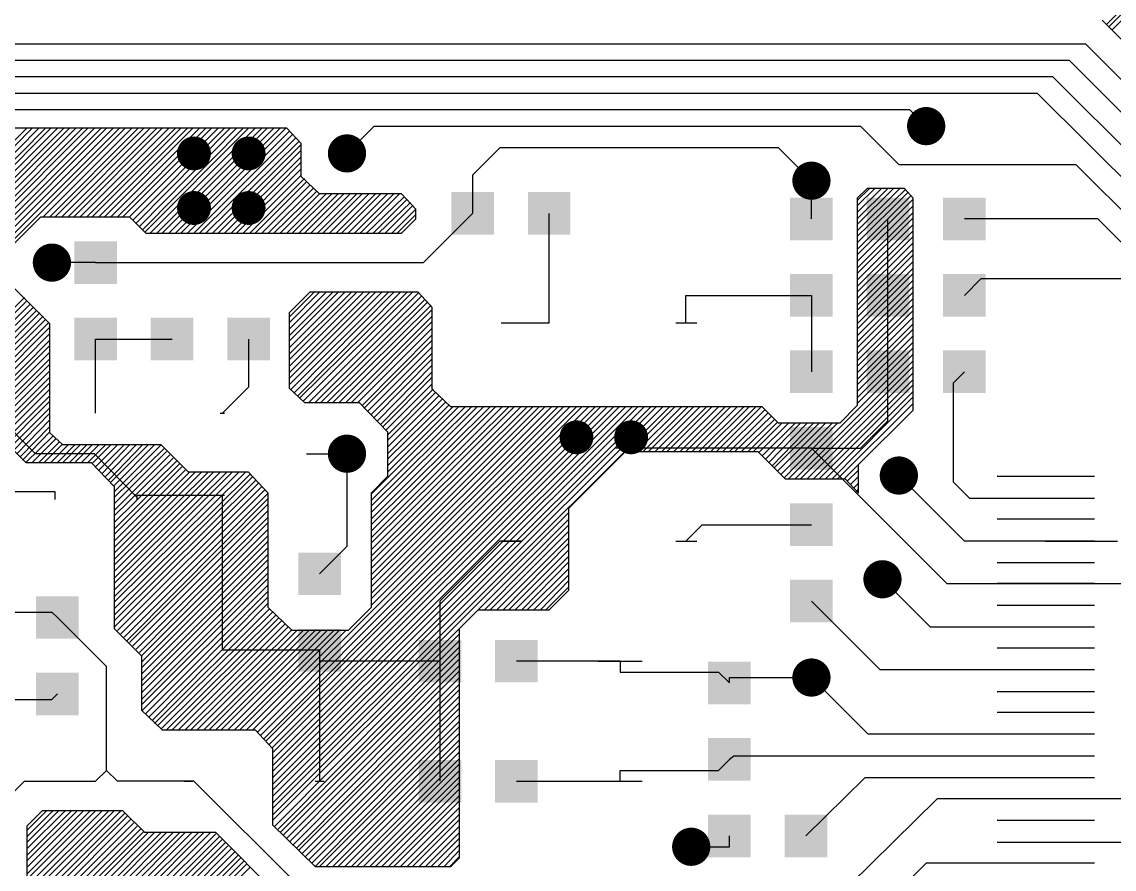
# Model space of a CAD drawing. Extents: x 295 to 953, y 10 to 290.
# Drawn here: x 549.38 to 591.27, y 149.52 to 182.04 of the extents above; entities that cross this region are included whole.
import ezdxf

# ---------------------------------------------------------------- set-up
doc = ezdxf.new("R2010")
doc.units = 0
doc.header["$LTSCALE"] = 5
doc.header["$MEASUREMENT"] = 0
doc.layers.get('0').update_dxf_attribs({"linetype": 'CONTINUOUS', "lineweight": 25})
doc.layers.add('ART01_PHO', color=7, linetype='CONTINUOUS')

msp = doc.modelspace()

# ---------------------------------------------------------------- linework, layer by layer
for points, const_width in [([(583.692, 178.04, 1), (584.426, 178.04, 1)], 0.733), ([(555.654, 176.992, 1), (556.304, 176.992, 1)], 0.65), ([(557.75, 176.992, 1), (558.399, 176.992, 1)], 0.65), ([(561.48, 176.992, 1), (562.213, 176.992, 1)], 0.733), ([(579.292, 175.945, 1), (580.025, 175.945, 1)], 0.733), ([(555.654, 174.897, 1), (556.304, 174.897, 1)], 0.65), ([(557.75, 174.897, 1), (558.399, 174.897, 1)], 0.65), ([(550.164, 172.801, 1), (550.898, 172.801, 1)], 0.733), ([(570.323, 166.096, 1), (570.972, 166.096, 1)], 0.65), ([(572.418, 166.096, 1), (573.068, 166.096, 1)], 0.65), ([(561.48, 165.467, 1), (562.213, 165.467, 1)], 0.733), ([(582.644, 164.629, 1), (583.378, 164.629, 1)], 0.733), ([(582.016, 160.648, 1), (582.749, 160.648, 1)], 0.733), ([(579.292, 156.876, 1), (580.025, 156.876, 1)], 0.733), ([(574.681, 150.38, 1), (575.415, 150.38, 1)], 0.733)]:
    msp.add_lwpolyline(points, format="xyb", close=True, dxfattribs=dict(const_width=const_width))
for points in [[(567.483, 175.505), (567.483, 173.87), (565.849, 175.505), (565.849, 173.87)], [(570.417, 175.505), (570.417, 173.87), (568.783, 175.505), (568.783, 173.87)], [(580.475, 175.295), (580.475, 173.661), (578.841, 175.295), (578.841, 173.661)], [(583.409, 175.295), (583.409, 173.661), (581.775, 175.295), (581.775, 173.661)], [(586.343, 175.295), (586.343, 173.661), (584.708, 175.295), (584.708, 173.661)], [(553.024, 173.619), (553.024, 171.984), (551.39, 173.619), (551.39, 171.984)], [(580.475, 172.361), (580.475, 170.727), (578.841, 172.361), (578.841, 170.727)], [(583.409, 172.361), (583.409, 170.727), (581.775, 172.361), (581.775, 170.727)], [(586.343, 172.361), (586.343, 170.727), (584.708, 172.361), (584.708, 170.727)], [(553.024, 170.685), (553.024, 169.051), (551.39, 170.685), (551.39, 169.051)], [(555.958, 170.685), (555.958, 169.051), (554.324, 170.685), (554.324, 169.051)], [(558.892, 170.685), (558.892, 169.051), (557.257, 170.685), (557.257, 169.051)], [(580.475, 169.428), (580.475, 167.793), (578.841, 169.428), (578.841, 167.793)], [(583.409, 169.428), (583.409, 167.793), (581.775, 169.428), (581.775, 167.793)], [(586.343, 169.428), (586.343, 167.793), (584.708, 169.428), (584.708, 167.793)], [(580.475, 166.494), (580.475, 164.86), (578.841, 166.494), (578.841, 164.86)], [(580.475, 163.56), (580.475, 161.926), (578.841, 163.56), (578.841, 161.926)], [(561.616, 161.674), (561.616, 160.04), (559.982, 161.674), (559.982, 160.04)], [(580.475, 160.627), (580.475, 158.992), (578.841, 160.627), (578.841, 158.992)], [(551.558, 159.998), (551.558, 158.363), (549.923, 159.998), (549.923, 158.363)], [(561.616, 158.741), (561.616, 157.106), (559.982, 158.741), (559.982, 157.106)], [(566.226, 158.322), (566.226, 156.687), (564.592, 158.322), (564.592, 156.687)], [(569.16, 158.322), (569.16, 156.687), (567.525, 158.322), (567.525, 156.687)], [(577.332, 157.483), (577.332, 155.849), (575.698, 157.483), (575.698, 155.849)], [(551.558, 157.064), (551.558, 155.43), (549.923, 157.064), (549.923, 155.43)], [(577.332, 154.55), (577.332, 152.915), (575.698, 154.55), (575.698, 152.915)], [(566.226, 153.711), (566.226, 152.077), (564.592, 153.711), (564.592, 152.077)], [(569.16, 153.711), (569.16, 152.077), (567.525, 153.711), (567.525, 152.077)], [(577.332, 151.616), (577.332, 149.981), (575.698, 151.616), (575.698, 149.981)], [(580.266, 151.616), (580.266, 149.981), (578.631, 151.616), (578.631, 149.981)]]:
    msp.add_solid(points)
at = {"layer": 'ART01_PHO', "color": 7}
for p, q in [((590.974, 181.938), (606.229, 197.235)), ((591.058, 181.854), (606.439, 197.235)), ((591.184, 181.728), (606.69, 197.235)), ((590.806, 182.105), (594.997, 177.914)), ((590.178, 181.183), (545.292, 181.183)), ((597.721, 173.64), (590.178, 181.183)), ((589.549, 180.555), (543.616, 180.555)), ((596.883, 173.221), (589.549, 180.555)), ((588.92, 179.926), (541.52, 179.926)), ((596.045, 172.801), (588.92, 179.926)), ((588.334, 179.298), (543.197, 179.298)), ((595.249, 172.382), (588.334, 179.298)), ((583.43, 178.669), (543.825, 178.669)), ((584.059, 178.04), (583.43, 178.669)), ((561.847, 176.992), (562.894, 178.04)), ((562.894, 178.04), (581.544, 178.04)), ((581.544, 178.04), (583.011, 176.573)), ((559.541, 177.956), (544.496, 177.956)), ((545.544, 173.933), (549.567, 177.956)), ((545.669, 173.807), (549.776, 177.956)), ((545.795, 173.682), (550.028, 177.956)), ((545.921, 173.556), (550.279, 177.956)), ((546.005, 173.472), (550.489, 177.956)), ((546.13, 173.346), (550.74, 177.956)), ((546.214, 173.179), (550.992, 177.956)), ((546.214, 172.969), (551.201, 177.956)), ((546.214, 172.718), (551.453, 177.956)), ((546.214, 172.466), (551.704, 177.956)), ((546.214, 172.257), (551.914, 177.956)), ((546.214, 172.005), (552.165, 177.956)), ((546.214, 171.754), (552.417, 177.956)), ((546.214, 171.544), (552.626, 177.956)), ((546.214, 171.293), (552.878, 177.956)), ((546.214, 171.083), (553.129, 177.956)), ((546.214, 170.832), (553.339, 177.956)), ((550.196, 174.562), (553.59, 177.956)), ((550.447, 174.562), (553.842, 177.956)), ((550.657, 174.562), (554.051, 177.956)), ((550.908, 174.562), (554.303, 177.956)), ((551.159, 174.562), (554.554, 177.956)), ((551.369, 174.562), (554.764, 177.956)), ((551.62, 174.562), (555.015, 177.956)), ((551.872, 174.562), (555.267, 177.956)), ((552.081, 174.562), (555.476, 177.956)), ((552.333, 174.562), (555.728, 177.956)), ((552.542, 174.562), (555.937, 177.956)), ((552.794, 174.562), (556.189, 177.956)), ((553.045, 174.562), (556.44, 177.956)), ((553.255, 174.562), (556.65, 177.956)), ((553.506, 174.562), (556.901, 177.956)), ((553.632, 174.436), (557.153, 177.956)), ((553.758, 174.31), (557.362, 177.956)), ((553.884, 174.184), (557.614, 177.956)), ((554.009, 174.059), (557.865, 177.956)), ((554.093, 173.975), (558.075, 177.956)), ((554.303, 173.933), (558.326, 177.956)), ((554.554, 173.933), (558.578, 177.956)), ((554.764, 173.933), (558.787, 177.956)), ((555.015, 173.933), (559.039, 177.956)), ((555.267, 173.933), (559.29, 177.956)), ((555.476, 173.933), (559.5, 177.956)), ((555.728, 173.933), (559.625, 177.831)), ((555.979, 173.933), (559.751, 177.705)), ((560.086, 177.37), (559.541, 177.956)), ((556.189, 173.933), (559.877, 177.579)), ((556.44, 173.933), (560.002, 177.453)), ((556.692, 173.933), (560.086, 177.328)), ((560.086, 176.112), (560.086, 177.37)), ((567.714, 177.202), (566.666, 176.154)), ((578.401, 177.202), (567.714, 177.202)), ((579.658, 175.945), (578.401, 177.202)), ((556.901, 173.933), (560.086, 177.118)), ((557.153, 173.933), (560.086, 176.867)), ((557.404, 173.933), (560.086, 176.657)), ((557.614, 173.933), (560.086, 176.406)), ((583.011, 176.573), (589.8, 176.573)), ((589.8, 176.573), (594.411, 171.963)), ((557.865, 173.933), (560.086, 176.154)), ((558.117, 173.933), (560.212, 176.029)), ((560.799, 175.442), (560.086, 176.112)), ((566.666, 176.154), (566.666, 174.687)), ((579.658, 174.478), (579.658, 175.945)), ((558.326, 173.933), (560.296, 175.903)), ((558.578, 173.933), (560.422, 175.777)), ((558.829, 173.933), (560.547, 175.651)), ((559.039, 173.933), (560.673, 175.526)), ((581.418, 175.19), (581.879, 175.651)), ((581.418, 174.981), (582.089, 175.651)), ((581.418, 174.729), (582.34, 175.651)), ((581.418, 174.478), (582.592, 175.651)), ((581.418, 174.268), (582.802, 175.651)), ((581.418, 174.017), (583.053, 175.651)), ((581.796, 175.651), (581.418, 175.274)), ((581.418, 173.807), (583.263, 175.609)), ((583.221, 175.651), (581.796, 175.651)), ((583.556, 175.274), (583.221, 175.651)), ((559.29, 173.933), (560.799, 175.442)), ((559.541, 173.933), (561.05, 175.442)), ((559.751, 173.933), (561.26, 175.442)), ((560.002, 173.933), (561.511, 175.442)), ((560.212, 173.933), (561.721, 175.442)), ((560.463, 173.933), (561.972, 175.442)), ((560.715, 173.933), (562.224, 175.442)), ((563.942, 175.442), (560.799, 175.442)), ((560.924, 173.933), (562.433, 175.442)), ((561.176, 173.933), (562.685, 175.442)), ((561.427, 173.933), (562.936, 175.442)), ((561.637, 173.933), (563.146, 175.442)), ((561.888, 173.933), (563.397, 175.442)), ((562.14, 173.933), (563.649, 175.442)), ((562.349, 173.933), (563.858, 175.442)), ((562.601, 173.933), (564.026, 175.316)), ((562.852, 173.933), (564.152, 175.232)), ((563.062, 173.933), (564.277, 175.106)), ((564.487, 174.855), (563.942, 175.442)), ((581.418, 173.556), (583.346, 175.484)), ((581.418, 173.304), (583.472, 175.358)), ((581.418, 175.274), (581.418, 167.311)), ((581.418, 173.095), (583.556, 175.232)), ((583.556, 167.144), (583.556, 175.274)), ((563.313, 173.933), (564.361, 174.981)), ((563.565, 173.933), (564.487, 174.855)), ((564.487, 174.478), (564.487, 174.855)), ((564.78, 172.801), (566.666, 174.687)), ((569.6, 170.496), (569.6, 174.687)), ((581.418, 172.843), (583.556, 174.981)), ((581.418, 172.592), (583.556, 174.729)), ((548.98, 173.43), (550.112, 174.562)), ((550.112, 174.562), (553.506, 174.562)), ((553.506, 174.562), (554.135, 173.933)), ((563.774, 173.933), (564.487, 174.645)), ((563.942, 173.933), (564.487, 174.478)), ((581.418, 172.382), (583.556, 174.52)), ((581.418, 172.131), (583.556, 174.268)), ((582.592, 171.544), (582.592, 174.478)), ((590.639, 174.478), (585.526, 174.478)), ((593.572, 171.544), (590.639, 174.478)), ((554.135, 173.933), (563.942, 173.933)), ((581.418, 171.879), (583.556, 174.017)), ((581.418, 171.67), (583.556, 173.807)), ((581.418, 171.418), (583.556, 173.556)), ((581.418, 171.167), (583.556, 173.304)), ((581.418, 170.957), (583.556, 173.095)), ((552.207, 172.801), (550.531, 172.801)), ((552.207, 172.801), (564.78, 172.801)), ((581.418, 170.706), (583.556, 172.843)), ((581.418, 170.454), (583.556, 172.592)), ((581.418, 170.245), (583.556, 172.382)), ((586.154, 172.173), (585.526, 171.544)), ((591.728, 172.173), (586.154, 172.173)), ((550.447, 170.454), (548.98, 171.921)), ((581.418, 169.993), (583.556, 172.131)), ((581.418, 169.742), (583.556, 171.879)), ((546.214, 168.233), (549.483, 171.46)), ((546.214, 167.982), (549.567, 171.335)), ((559.625, 170.706), (560.589, 171.67)), ((559.625, 170.496), (560.799, 171.67)), ((559.625, 170.245), (561.05, 171.67)), ((559.625, 169.993), (561.302, 171.67)), ((559.625, 169.784), (561.511, 171.67)), ((559.625, 169.532), (561.763, 171.67)), ((559.625, 169.281), (562.014, 171.67)), ((559.625, 169.071), (562.224, 171.67)), ((559.625, 168.82), (562.475, 171.67)), ((559.625, 168.569), (562.727, 171.67)), ((559.625, 168.359), (562.936, 171.67)), ((559.625, 168.108), (563.188, 171.67)), ((560.422, 171.67), (559.625, 170.874)), ((559.709, 167.94), (563.439, 171.67)), ((559.835, 167.814), (563.649, 171.67)), ((559.961, 167.688), (563.9, 171.67)), ((560.044, 167.605), (564.152, 171.67)), ((560.17, 167.479), (564.361, 171.67)), ((560.38, 167.437), (564.571, 171.628)), ((564.571, 171.67), (560.422, 171.67)), ((560.631, 167.437), (564.696, 171.502)), ((560.841, 167.437), (564.822, 171.377)), ((565.115, 171.083), (564.571, 171.67)), ((574.839, 170.496), (574.839, 171.544)), ((574.839, 171.544), (579.658, 171.544)), ((579.658, 171.544), (579.658, 168.61)), ((581.418, 169.532), (583.556, 171.67)), ((581.418, 169.281), (583.556, 171.418)), ((582.592, 168.61), (582.592, 171.544)), ((546.214, 167.73), (549.693, 171.209)), ((546.214, 167.521), (549.818, 171.083)), ((546.214, 167.269), (549.944, 170.957)), ((561.092, 167.437), (564.948, 171.293)), ((561.302, 167.437), (565.074, 171.167)), ((561.553, 167.437), (565.115, 170.999)), ((565.115, 167.94), (565.115, 171.083)), ((581.418, 169.03), (583.556, 171.167)), ((581.418, 168.82), (583.556, 170.957)), ((546.214, 167.018), (550.07, 170.874)), ((546.214, 166.808), (550.196, 170.748)), ((546.214, 166.557), (550.279, 170.622)), ((546.214, 166.305), (550.405, 170.496)), ((559.625, 170.874), (559.625, 167.982)), ((561.805, 167.437), (565.115, 170.748)), ((562.014, 167.437), (565.115, 170.538)), ((567.756, 170.496), (568.552, 170.496)), ((568.133, 170.496), (569.6, 170.496)), ((574.461, 170.496), (575.258, 170.496)), ((581.418, 168.569), (583.556, 170.706)), ((546.256, 166.096), (550.447, 170.329)), ((546.382, 165.97), (550.447, 170.077)), ((550.447, 166.263), (550.447, 170.454)), ((562.266, 167.437), (565.115, 170.287)), ((581.418, 168.317), (583.556, 170.454)), ((581.418, 168.108), (583.556, 170.245)), ((546.507, 165.844), (550.447, 169.826)), ((552.207, 167.102), (552.207, 169.868)), ((552.207, 169.868), (555.141, 169.868)), ((558.075, 169.868), (558.075, 168.024)), ((562.433, 167.311), (565.115, 170.035)), ((562.517, 167.227), (565.115, 169.826)), ((581.418, 167.856), (583.556, 169.993)), ((581.418, 167.605), (583.556, 169.742)), ((546.591, 165.761), (550.447, 169.616)), ((546.717, 165.635), (550.447, 169.365)), ((562.643, 167.102), (565.115, 169.574)), ((562.769, 166.976), (565.115, 169.323)), ((578.778, 164.503), (583.556, 169.281)), ((581.418, 167.395), (583.556, 169.532)), ((546.885, 165.551), (550.447, 169.113)), ((547.094, 165.551), (550.447, 168.904)), ((562.894, 166.85), (565.115, 169.113)), ((563.02, 166.725), (565.115, 168.862)), ((579.03, 164.503), (583.556, 169.03)), ((579.239, 164.503), (583.556, 168.82)), ((547.346, 165.551), (550.447, 168.652)), ((547.597, 165.551), (550.447, 168.401)), ((563.146, 166.599), (565.115, 168.61)), ((563.23, 166.515), (565.115, 168.401)), ((579.491, 164.503), (583.556, 168.569)), ((582.592, 166.725), (582.592, 168.61)), ((585.107, 168.191), (585.526, 168.61)), ((549.902, 165.467), (547.178, 168.191)), ((547.807, 165.551), (550.447, 168.191)), ((558.075, 168.024), (557.069, 167.018)), ((559.625, 167.982), (560.212, 167.437)), ((563.355, 166.389), (565.115, 168.149)), ((579.742, 164.503), (583.556, 168.317)), ((579.952, 164.503), (583.556, 168.108)), ((585.107, 164.378), (585.107, 168.191)), ((548.058, 165.551), (550.447, 167.94)), ((548.31, 165.551), (550.447, 167.688)), ((563.397, 166.18), (565.157, 167.94)), ((563.397, 165.97), (565.241, 167.814)), ((563.397, 165.719), (565.367, 167.688)), ((563.397, 165.467), (565.493, 167.563)), ((565.828, 167.269), (565.115, 167.94)), ((580.203, 164.503), (583.556, 167.856)), ((580.455, 164.503), (583.556, 167.647)), ((548.519, 165.551), (550.447, 167.479)), ((548.771, 165.551), (550.447, 167.227)), ((552.207, 167.018), (552.207, 167.186)), ((558.242, 154.864), (570.648, 167.269)), ((558.41, 154.78), (570.857, 167.269)), ((558.536, 154.654), (571.109, 167.269)), ((558.661, 154.529), (571.36, 167.269)), ((558.745, 154.445), (571.57, 167.269)), ((558.871, 154.319), (571.821, 167.269)), ((558.997, 154.193), (572.073, 167.269)), ((558.997, 153.984), (572.282, 167.269)), ((558.997, 153.732), (572.534, 167.269)), ((558.997, 153.481), (572.785, 167.269)), ((558.997, 153.271), (572.995, 167.269)), ((558.997, 153.02), (573.246, 167.269)), ((558.997, 152.768), (573.497, 167.269)), ((558.997, 152.559), (573.707, 167.269)), ((558.997, 152.307), (573.958, 167.269)), ((558.997, 152.056), (574.21, 167.269)), ((560.212, 167.437), (562.308, 167.437)), ((562.308, 167.437), (563.397, 166.305)), ((562.769, 163.917), (566.121, 167.269)), ((562.769, 163.665), (566.373, 167.269)), ((562.769, 163.456), (566.624, 167.269)), ((562.769, 163.204), (566.834, 167.269)), ((562.769, 162.953), (567.085, 167.269)), ((562.769, 162.743), (567.337, 167.269)), ((562.769, 162.492), (567.546, 167.269)), ((562.769, 162.24), (567.798, 167.269)), ((562.769, 162.031), (568.049, 167.269)), ((562.769, 161.779), (568.259, 167.269)), ((562.769, 161.528), (568.51, 167.269)), ((562.769, 161.318), (568.762, 167.269)), ((562.769, 161.067), (568.971, 167.269)), ((562.769, 160.815), (569.223, 167.269)), ((562.769, 160.606), (569.432, 167.269)), ((562.769, 160.354), (569.684, 167.269)), ((562.769, 160.103), (569.935, 167.269)), ((562.769, 159.893), (570.145, 167.269)), ((562.769, 159.642), (570.396, 167.269)), ((563.397, 165.258), (565.618, 167.437)), ((563.397, 165.006), (565.744, 167.311)), ((563.397, 164.755), (565.912, 167.269)), ((577.772, 167.269), (565.828, 167.269)), ((572.701, 165.551), (574.42, 167.269)), ((572.953, 165.551), (574.671, 167.269)), ((573.204, 165.551), (574.922, 167.269)), ((573.414, 165.551), (575.132, 167.269)), ((573.665, 165.551), (575.383, 167.269)), ((573.917, 165.551), (575.635, 167.269)), ((574.126, 165.551), (575.844, 167.269)), ((574.378, 165.551), (576.096, 167.269)), ((574.629, 165.551), (576.347, 167.269)), ((574.839, 165.551), (576.557, 167.269)), ((575.09, 165.551), (576.808, 167.269)), ((575.342, 165.551), (577.06, 167.269)), ((575.551, 165.551), (577.269, 167.269)), ((575.803, 165.551), (577.521, 167.269)), ((576.012, 165.551), (577.73, 167.269)), ((576.264, 165.551), (577.856, 167.144)), ((578.401, 166.641), (577.772, 167.269)), ((580.664, 164.503), (583.556, 167.395)), ((581.418, 167.311), (580.748, 166.641)), ((581.46, 165.048), (583.556, 167.144)), ((549.022, 165.551), (550.447, 167.018)), ((549.19, 165.467), (550.447, 166.766)), ((556.985, 167.018), (557.153, 167.018)), ((576.515, 165.551), (577.982, 167.018)), ((576.725, 165.551), (578.108, 166.892)), ((576.976, 165.551), (578.233, 166.766)), ((581.544, 165.677), (582.592, 166.725)), ((549.315, 165.341), (550.447, 166.515)), ((549.399, 165.216), (550.447, 166.305)), ((563.397, 166.305), (563.397, 164.587)), ((577.227, 165.551), (578.359, 166.683)), ((577.437, 165.551), (578.527, 166.641)), ((577.647, 165.509), (578.778, 166.641)), ((577.772, 165.383), (579.03, 166.641)), ((577.898, 165.258), (579.239, 166.641)), ((578.024, 165.132), (579.491, 166.641)), ((578.149, 165.006), (579.742, 166.641)), ((578.233, 164.922), (579.952, 166.641)), ((578.359, 164.797), (580.203, 166.641)), ((580.748, 166.641), (578.401, 166.641)), ((578.485, 164.671), (580.455, 166.641)), ((578.611, 164.545), (580.664, 166.641)), ((549.525, 165.132), (550.573, 166.138)), ((549.776, 165.132), (550.698, 166.054)), ((550.028, 165.132), (550.824, 165.928)), ((550.95, 165.802), (550.447, 166.263)), ((549.106, 165.551), (549.525, 165.132)), ((552.165, 165.467), (549.902, 165.467)), ((550.237, 165.132), (550.908, 165.802)), ((550.489, 165.132), (551.159, 165.802)), ((550.74, 165.132), (551.411, 165.802)), ((550.95, 165.132), (551.62, 165.802)), ((554.722, 165.802), (550.95, 165.802)), ((551.201, 165.132), (551.872, 165.802)), ((551.411, 165.132), (552.081, 165.802)), ((551.662, 165.132), (552.333, 165.802)), ((551.914, 165.132), (552.584, 165.802)), ((552.081, 165.09), (552.794, 165.802)), ((553.8, 163.791), (552.165, 165.467)), ((552.207, 164.964), (553.045, 165.802)), ((552.333, 164.839), (553.297, 165.802)), ((552.459, 164.713), (553.506, 165.802)), ((552.584, 164.587), (553.758, 165.802)), ((552.71, 164.461), (554.009, 165.802)), ((552.794, 164.378), (554.219, 165.802)), ((552.92, 164.252), (554.47, 165.802)), ((552.92, 164), (554.722, 165.802)), ((552.92, 163.791), (554.848, 165.677)), ((552.92, 163.539), (554.931, 165.551)), ((555.77, 164.755), (554.722, 165.802)), ((560.296, 165.467), (560.463, 165.467)), ((560.38, 165.467), (561.847, 165.467)), ((561.847, 165.467), (561.847, 161.905)), ((572.114, 165.677), (568.552, 162.114)), ((570.354, 163.372), (572.534, 165.551)), ((579.658, 165.677), (572.114, 165.677)), ((572.534, 165.551), (577.605, 165.551)), ((577.605, 165.551), (578.652, 164.503)), ((579.658, 165.677), (581.544, 165.677)), ((579.658, 165.677), (584.855, 160.48)), ((549.525, 165.132), (552.04, 165.132)), ((552.04, 165.132), (552.92, 164.21)), ((552.92, 163.288), (555.057, 165.425)), ((552.92, 163.078), (555.183, 165.3)), ((552.92, 162.827), (555.309, 165.174)), ((552.92, 162.575), (555.434, 165.09)), ((580.916, 164.503), (581.46, 165.048)), ((581.46, 163.958), (581.46, 165.048)), ((552.92, 162.366), (555.518, 164.964)), ((552.92, 162.114), (555.644, 164.839)), ((552.92, 161.863), (555.811, 164.755)), ((552.92, 161.653), (556.021, 164.755)), ((552.92, 161.402), (556.272, 164.755)), ((552.92, 161.192), (556.524, 164.755)), ((552.92, 160.941), (556.733, 164.755)), ((552.92, 160.689), (556.985, 164.755)), ((552.92, 160.48), (557.236, 164.755)), ((552.92, 160.228), (557.446, 164.755)), ((552.92, 159.977), (557.697, 164.755)), ((552.92, 159.767), (557.949, 164.755)), ((552.92, 159.516), (558.117, 164.671)), ((558.075, 164.755), (555.77, 164.755)), ((558.829, 163.958), (558.075, 164.755)), ((581.041, 164.419), (581.46, 164.839)), ((585.526, 162.114), (583.011, 164.629)), ((552.92, 159.265), (558.242, 164.587)), ((552.92, 159.055), (558.368, 164.461)), ((552.92, 158.804), (558.452, 164.336)), ((552.92, 164.21), (552.92, 158.762)), ((553.045, 158.678), (558.578, 164.21)), ((563.397, 164.587), (562.769, 163.958)), ((578.652, 164.503), (580.957, 164.503)), ((580.957, 164.503), (581.46, 163.958)), ((581.167, 164.294), (581.46, 164.587)), ((581.293, 164.168), (581.46, 164.336)), ((585.735, 163.749), (585.107, 164.378)), ((590.513, 164.587), (586.783, 164.587)), ((550.657, 164), (547.178, 164)), ((550.657, 163.791), (550.657, 164)), ((550.657, 163.707), (550.657, 163.875)), ((553.171, 158.552), (558.703, 164.084)), ((553.297, 158.426), (558.829, 163.958)), ((553.8, 163.791), (553.8, 163.875)), ((553.8, 163.875), (557.069, 163.875)), ((553.8, 163.707), (553.8, 163.875)), ((556.985, 163.875), (557.153, 163.875)), ((557.069, 157.923), (557.069, 163.875)), ((558.829, 159.558), (558.829, 163.958)), ((562.769, 163.958), (562.769, 159.558)), ((581.418, 164.042), (581.46, 164.126)), ((553.423, 158.301), (558.829, 163.749)), ((553.506, 158.217), (558.829, 163.539)), ((570.354, 160.228), (570.354, 163.372)), ((588.627, 163.749), (585.735, 163.749)), ((590.513, 163.749), (586.783, 163.749)), ((553.632, 158.091), (558.829, 163.288)), ((553.758, 157.965), (558.829, 163.036)), ((558.997, 151.846), (570.354, 163.204)), ((566.876, 159.474), (570.354, 162.953)), ((590.513, 162.953), (586.783, 162.953)), ((553.884, 157.84), (558.829, 162.827)), ((553.967, 157.714), (558.829, 162.575)), ((567.127, 159.474), (570.354, 162.743)), ((574.839, 162.114), (575.467, 162.743)), ((575.467, 162.743), (579.658, 162.743)), ((553.967, 157.462), (558.829, 162.324)), ((553.967, 157.253), (558.829, 162.114)), ((567.714, 162.114), (565.409, 159.809)), ((567.337, 159.474), (570.354, 162.492)), ((567.588, 159.474), (570.354, 162.24)), ((568.133, 162.114), (567.714, 162.114)), ((567.756, 162.114), (568.552, 162.114)), ((568.552, 162.114), (568.133, 162.114)), ((574.461, 162.114), (575.258, 162.114)), ((588.627, 162.114), (585.526, 162.114)), ((590.513, 162.114), (586.783, 162.114)), ((588.627, 162.114), (591.393, 162.114)), ((553.967, 157.001), (558.829, 161.863)), ((561.847, 161.905), (560.799, 160.857)), ((567.84, 159.474), (570.354, 162.031)), ((568.049, 159.474), (570.354, 161.779)), ((553.967, 156.75), (558.829, 161.611)), ((553.967, 156.54), (558.829, 161.402)), ((568.301, 159.474), (570.354, 161.528)), ((568.552, 159.474), (570.354, 161.318)), ((590.513, 161.276), (586.783, 161.276)), ((553.967, 156.289), (558.829, 161.15)), ((553.967, 156.037), (558.829, 160.899)), ((568.762, 159.474), (570.354, 161.067)), ((553.967, 155.828), (558.829, 160.689)), ((554.009, 155.618), (558.829, 160.438)), ((569.013, 159.474), (570.354, 160.815)), ((569.265, 159.474), (570.354, 160.606)), ((584.226, 158.804), (582.382, 160.648)), ((584.855, 160.48), (588.627, 160.48)), ((590.513, 160.48), (586.783, 160.48)), ((588.627, 160.48), (591.603, 160.48)), ((554.135, 155.493), (558.829, 160.187)), ((569.474, 159.474), (570.354, 160.354)), ((569.6, 159.474), (570.354, 160.228)), ((554.261, 155.367), (558.829, 159.977)), ((554.387, 155.241), (558.829, 159.726)), ((565.409, 159.809), (565.409, 157.504)), ((582.299, 157.169), (579.658, 159.809)), ((590.513, 159.642), (586.783, 159.642)), ((547.807, 159.39), (550.531, 159.39)), ((550.531, 159.39), (550.74, 159.181)), ((552.626, 157.295), (550.74, 159.181)), ((554.47, 155.115), (558.871, 159.516)), ((554.596, 155.032), (558.997, 159.39)), ((554.722, 154.906), (559.122, 159.265)), ((554.931, 154.864), (559.248, 159.181)), ((559.751, 158.678), (558.829, 159.558)), ((562.769, 159.558), (561.888, 158.678)), ((566.163, 158.762), (566.876, 159.474)), ((566.876, 159.474), (569.6, 159.474)), ((552.92, 158.762), (553.967, 157.714)), ((555.141, 154.864), (559.332, 159.055)), ((555.392, 154.864), (559.458, 158.929)), ((555.644, 154.864), (559.583, 158.804)), ((558.997, 151.595), (566.163, 158.762)), ((566.163, 149.96), (566.163, 158.762)), ((588.627, 158.804), (584.226, 158.804)), ((590.513, 158.804), (586.783, 158.804)), ((555.853, 154.864), (559.709, 158.678)), ((556.105, 154.864), (559.919, 158.678)), ((556.356, 154.864), (560.17, 158.678)), ((556.566, 154.864), (560.38, 158.678)), ((556.817, 154.864), (560.631, 158.678)), ((557.027, 154.864), (560.841, 158.678)), ((557.278, 154.864), (561.092, 158.678)), ((557.53, 154.864), (561.344, 158.678)), ((557.739, 154.864), (561.553, 158.678)), ((557.991, 154.864), (561.805, 158.678)), ((558.997, 151.385), (566.163, 158.552)), ((561.888, 158.678), (559.751, 158.678)), ((560.799, 157.923), (557.069, 157.923)), ((559.08, 151.176), (566.163, 158.301)), ((559.206, 151.05), (566.163, 158.049)), ((560.799, 157.923), (560.799, 152.894)), ((590.513, 158.007), (586.783, 158.007)), ((553.967, 157.714), (553.967, 155.618)), ((559.29, 150.924), (566.163, 157.84)), ((559.416, 150.841), (566.163, 157.588)), ((565.409, 157.504), (560.799, 157.504)), ((565.409, 157.504), (565.409, 152.894)), ((572.324, 157.504), (568.343, 157.504)), ((571.486, 157.504), (573.162, 157.504)), ((572.324, 157.504), (572.324, 157.085)), ((552.626, 153.313), (552.626, 157.295)), ((559.541, 150.715), (566.163, 157.337)), ((559.667, 150.589), (566.163, 157.127)), ((572.324, 157.085), (576.096, 157.085)), ((576.096, 157.085), (576.515, 156.666)), ((588.627, 157.169), (582.299, 157.169)), ((590.513, 157.169), (586.783, 157.169)), ((559.793, 150.463), (566.163, 156.876)), ((576.515, 156.666), (576.515, 156.876)), ((576.515, 156.876), (579.658, 156.876)), ((581.838, 154.696), (579.658, 156.876)), ((550.531, 156.037), (550.74, 156.247)), ((559.919, 150.338), (566.163, 156.624)), ((560.002, 150.254), (566.163, 156.415)), ((590.513, 156.331), (586.783, 156.331)), ((547.807, 156.037), (550.531, 156.037)), ((560.128, 150.128), (566.163, 156.163)), ((560.254, 150.002), (566.163, 155.912)), ((553.967, 155.618), (554.764, 154.864)), ((560.38, 149.877), (566.163, 155.702)), ((560.505, 149.751), (566.163, 155.451)), ((590.513, 155.535), (586.783, 155.535)), ((560.631, 149.625), (566.163, 155.199)), ((560.799, 149.625), (566.163, 154.99)), ((554.764, 154.864), (558.326, 154.864)), ((558.326, 154.864), (558.997, 154.151)), ((561.05, 149.625), (566.163, 154.738)), ((588.627, 154.696), (581.838, 154.696)), ((590.513, 154.696), (586.783, 154.696)), ((561.302, 149.625), (566.163, 154.487)), ((561.511, 149.625), (566.163, 154.277)), ((558.997, 154.151), (558.997, 151.218)), ((561.763, 149.625), (566.163, 154.026)), ((562.014, 149.625), (566.163, 153.774)), ((576.683, 153.858), (576.515, 153.732)), ((588.627, 153.858), (576.683, 153.858)), ((590.513, 153.858), (586.783, 153.858)), ((562.224, 149.625), (566.163, 153.565)), ((576.096, 153.313), (576.515, 153.732)), ((552.207, 152.894), (552.626, 153.313)), ((553.045, 152.894), (552.626, 153.313)), ((562.475, 149.625), (566.163, 153.313)), ((562.727, 149.625), (566.163, 153.062)), ((572.324, 152.894), (572.324, 153.313)), ((572.324, 153.313), (576.096, 153.313)), ((581.712, 153.02), (579.449, 150.799)), ((588.627, 153.02), (581.712, 153.02)), ((590.513, 153.02), (586.783, 153.02)), ((548.854, 152.266), (549.483, 152.894)), ((549.483, 152.894), (552.207, 152.894)), ((555.77, 152.894), (553.045, 152.894)), ((555.602, 152.894), (555.937, 152.894)), ((555.979, 152.894), (555.77, 152.894)), ((559.961, 148.913), (555.979, 152.894)), ((560.631, 152.894), (560.966, 152.894)), ((562.936, 149.625), (566.163, 152.852)), ((563.188, 149.625), (566.163, 152.601)), ((568.343, 152.894), (572.324, 152.894)), ((571.486, 152.894), (573.162, 152.894)), ((563.439, 149.625), (566.163, 152.349)), ((563.649, 149.625), (566.163, 152.14)), ((584.478, 152.224), (581.125, 148.913)), ((588.627, 152.224), (584.478, 152.224)), ((590.513, 152.224), (586.783, 152.224)), ((594.327, 152.224), (588.627, 152.224)), ((549.567, 151.008), (550.321, 151.763)), ((549.567, 150.757), (550.573, 151.763)), ((549.567, 150.547), (550.782, 151.763)), ((549.567, 150.296), (551.034, 151.763)), ((549.567, 150.044), (551.285, 151.763)), ((549.567, 149.835), (551.495, 151.763)), ((549.567, 149.583), (551.746, 151.763)), ((549.567, 149.332), (551.998, 151.763)), ((549.567, 149.122), (552.207, 151.763)), ((549.567, 148.871), (552.459, 151.763)), ((549.567, 148.619), (552.71, 151.763)), ((549.567, 148.41), (552.92, 151.763)), ((549.567, 148.158), (553.171, 151.763)), ((550.154, 151.763), (549.567, 151.176)), ((549.567, 147.907), (553.339, 151.679)), ((553.255, 151.763), (550.154, 151.763)), ((554.093, 150.924), (553.255, 151.763)), ((563.9, 149.625), (566.163, 151.888)), ((549.567, 147.697), (553.423, 151.553)), ((549.567, 147.446), (553.548, 151.427)), ((549.567, 147.194), (553.674, 151.302)), ((564.152, 149.625), (566.163, 151.637)), ((564.361, 149.625), (566.163, 151.427)), ((590.513, 151.385), (586.783, 151.385)), ((549.567, 146.985), (553.8, 151.176)), ((549.567, 151.176), (549.567, 127.329)), ((549.567, 146.733), (553.926, 151.05)), ((549.567, 146.482), (554.051, 150.966)), ((549.567, 146.272), (554.219, 150.924)), ((549.567, 146.021), (554.47, 150.924)), ((549.567, 145.769), (554.722, 150.924)), ((549.567, 145.56), (554.931, 150.924)), ((549.567, 145.308), (555.183, 150.924)), ((549.567, 145.099), (555.434, 150.924)), ((549.567, 144.847), (555.644, 150.924)), ((549.567, 144.596), (555.895, 150.924)), ((549.567, 144.386), (556.147, 150.924)), ((549.567, 144.135), (556.356, 150.924)), ((549.567, 143.884), (556.608, 150.924)), ((549.567, 143.674), (556.817, 150.883)), ((556.817, 150.924), (554.093, 150.924)), ((559.751, 147.991), (556.817, 150.924)), ((558.997, 151.218), (560.631, 149.625)), ((564.613, 149.625), (566.163, 151.176)), ((564.864, 149.625), (566.163, 150.924)), ((549.567, 143.423), (556.943, 150.757)), ((549.567, 143.171), (557.069, 150.673)), ((549.567, 142.962), (557.194, 150.547)), ((549.567, 142.71), (557.278, 150.422)), ((565.074, 149.625), (566.163, 150.715)), ((565.325, 149.625), (566.163, 150.463)), ((576.515, 150.38), (576.515, 150.799)), ((590.513, 150.547), (586.783, 150.547)), ((594.536, 150.547), (588.627, 150.547)), ((549.567, 142.459), (557.404, 150.296)), ((549.567, 142.249), (557.53, 150.17)), ((549.567, 141.998), (557.656, 150.044)), ((565.576, 149.625), (566.163, 150.254)), ((565.786, 149.625), (566.163, 150.002)), ((575.048, 150.38), (576.515, 150.38)), ((549.567, 141.746), (557.781, 149.96)), ((549.567, 141.537), (557.907, 149.835)), ((549.567, 141.285), (557.991, 149.709)), ((549.567, 141.034), (558.117, 149.583)), ((560.631, 149.625), (565.828, 149.625)), ((565.828, 149.625), (566.163, 149.96)), ((584.059, 149.751), (581.754, 147.446)), ((588.627, 149.751), (584.059, 149.751)), ((590.513, 149.751), (586.783, 149.751))]:
    msp.add_line(p, q, dxfattribs=at)

doc.saveas('drawing.dxf')
